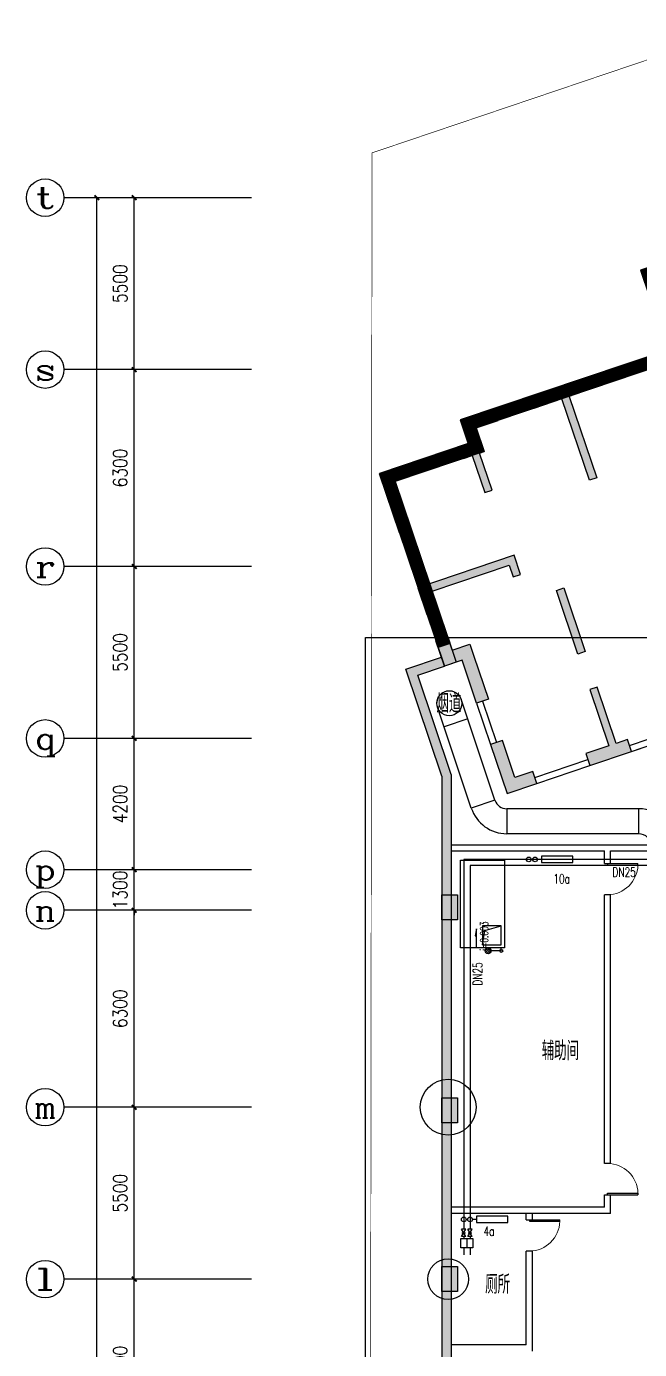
# Model space of a CAD drawing. Extents: x -1348811 to 123514, y -640545 to 749356.
# Drawn here: x -88142 to -68513, y 334108 to 376438 of the extents above; entities that cross this region are included whole.
import ezdxf
from ezdxf.enums import TextEntityAlignment as Align

# ---------------------------------------------------------------- set-up
doc = ezdxf.new("R2010")
doc.units = 0
doc.header["$LTSCALE"] = 10
doc.header["$MEASUREMENT"] = 0
doc.linetypes.add('DASH', pattern=[0.35, 0.25, -0.1])
doc.linetypes.add('DASHDOT', pattern=[25.4, 12.7, -6.35, 0, -6.35])
doc.layers.get('0').update_dxf_attribs({"linetype": 'CONTINUOUS'})
doc.layers.get('Defpoints').update_dxf_attribs({"linetype": 'CONTINUOUS'})
for name, color, linetype in [('AC-DAMPER', 6, 'CONTINUOUS'), ('AC-DUCT', 4, 'CONTINUOUS'), ('AC-EQUIP', 3, 'CONTINUOUS'), ('AC-heat-DIM', 6, 'CONTINUOUS'), ('ac-heat-gs', 9, 'CONTINUOUS'), ('ac-heat-hs', 80, 'DASH'), ('AC-heat-散热器', 51, 'CONTINUOUS'), ('AC-PIPE-COPPER', 4, 'CONTINUOUS'), ('AC-PIPE-DIM', 6, 'CONTINUOUS'), ('AC-PIPE-No.', 7, 'CONTINUOUS'), ('AC-TEXT', 3, 'CONTINUOUS'), ('AXIS', 3, 'CONTINUOUS'), ('AXIS_TEXT', 7, 'CONTINUOUS'), ('COLU', 1, 'CONTINUOUS'), ('COLU_HATCH', 252, 'CONTINUOUS'), ('dxsqt', 1, 'CONTINUOUS'), ('jlq', 1, 'CONTINUOUS'), ('PUB_HATCH', 9, 'CONTINUOUS'), ('Q-200填充', 9, 'CONTINUOUS'), ('TEXT', 7, 'CONTINUOUS'), ('wall', 8, 'CONTINUOUS'), ('WINDOW', 4, 'CONTINUOUS'), ('控制线', 5, 'CONTINUOUS'), ('防火分区', 6, 'CONTINUOUS')]:
    doc.layers.add(name, color=color, linetype=linetype)
doc.layers.add('ac-temp', color=1, linetype='CONTINUOUS', plot=False)
doc.layers.get('防火分区').off()
doc.styles.add('_TCH_AXIS', font='COMPLEX', dxfattribs={"bigfont": 'GBCBIG'})
doc.styles.add('COMPLEX', font='COMPLEX')
doc.styles.add('DIM_FONT', font='SIMPLEX', dxfattribs={"width": 0.8, "bigfont": 'HZTXT'})
doc.styles.add('FS2', font='tjromans.shx', dxfattribs={"width": 0.8, "bigfont": 'tjhztxt.shx'})
doc.styles.add('HZTXT', font='tjromans.shx', dxfattribs={"width": 0.7, "bigfont": 'tjhztxt.shx'})
doc.dimstyles.new('DIMN150', dxfattribs={"dimscale": 1.5, "dimtxt": 300, "dimasz": 100, "dimexe": 250, "dimexo": 300, "dimgap": 150, "dimtad": 1, "dimdec": 0, "dimzin": 0, "dimdsep": 46, "dimtxsty": 'DIM_FONT', "dimblk": 'ARCHTICK', "dimcen": 0.09, "dimclrt": 7, "dimazin": 2, "dimtfac": 1, "dimtdec": 0, "dimtix": 1, "dimtmove": 2, "dimatfit": 3, "dimfxl": 0, "dimtolj": 1, "dimtzin": 0, "dimarcsym": 0})

# ---------------------------------------------------------------- blocks, each defined once
blk = doc.blocks.new('_ArchTick')
at = {"color": 0, "linetype": 'ByBlock', "const_width": 0.4}
blk.add_lwpolyline([(-0.5, -0.5), (0.5, 0.5)], dxfattribs=at)
blk = doc.blocks.new('*D1627')
at = {"layer": 'AXIS', "color": 0, "lineweight": -2}
for p, q in [((-6752, 0), (-11627, 0)), ((-11252, -211333), (-11252, 0)), ((-6752, -211333), (-11627, -211333))]:
    blk.add_line(p, q, dxfattribs=at)
at = {"layer": 'Defpoints', "color": 0}
for p in [(-11252, 0), (-6302, 0), (-6302, -211333)]:
    blk.add_point(p, dxfattribs=at)
at = {"layer": 'AXIS', "color": 0, "lineweight": -2, "xscale": 150, "yscale": 150, "zscale": 150}
for p, rotation in [((-11252, 0), 90), ((-11252, -211333), 270)]:
    blk.add_blockref('_ArchTick', p, dxfattribs=dict(at, rotation=rotation))
at = {"layer": 'AXIS', "color": 7, "insert": (-11702, -105667), "char_height": 450, "attachment_point": 5, "rotation": 90, "style": 'DIM_FONT'}
blk.add_mtext('\\A1;211333', dxfattribs=at)
blk = doc.blocks.new('*D1657')
at = {"layer": 'AXIS', "color": 0, "lineweight": -2}
for p, q in [((-6752, -34600), (-10427, -34600)), ((-10052, -40100), (-10052, -34600)), ((-6752, -40100), (-10427, -40100))]:
    blk.add_line(p, q, dxfattribs=at)
at = {"layer": 'Defpoints', "color": 0}
for p in [(-10052, -34600), (-6302, -34600), (-6302, -40100)]:
    blk.add_point(p, dxfattribs=at)
at = {"layer": 'AXIS', "color": 0, "lineweight": -2, "xscale": 150, "yscale": 150, "zscale": 150}
for p, rotation in [((-10052, -34600), 90), ((-10052, -40100), 270)]:
    blk.add_blockref('_ArchTick', p, dxfattribs=dict(at, rotation=rotation))
at = {"layer": 'AXIS', "color": 7, "insert": (-10502, -37350), "char_height": 450, "attachment_point": 5, "rotation": 90, "style": 'DIM_FONT'}
blk.add_mtext('\\A1;5500', dxfattribs=at)
blk = doc.blocks.new('*D1658')
at = {"layer": 'AXIS', "color": 0, "lineweight": -2}
for p, q in [((-6752, -29100), (-10427, -29100)), ((-10052, -34600), (-10052, -29100)), ((-6752, -34600), (-10427, -34600))]:
    blk.add_line(p, q, dxfattribs=at)
at = {"layer": 'Defpoints', "color": 0}
for p in [(-10052, -29100), (-6302, -29100), (-6302, -34600)]:
    blk.add_point(p, dxfattribs=at)
at = {"layer": 'AXIS', "color": 0, "lineweight": -2, "xscale": 150, "yscale": 150, "zscale": 150}
for p, rotation in [((-10052, -29100), 90), ((-10052, -34600), 270)]:
    blk.add_blockref('_ArchTick', p, dxfattribs=dict(at, rotation=rotation))
at = {"layer": 'AXIS', "color": 7, "insert": (-10502, -31850), "char_height": 450, "attachment_point": 5, "rotation": 90, "style": 'DIM_FONT'}
blk.add_mtext('\\A1;5500', dxfattribs=at)
blk = doc.blocks.new('*D1659')
at = {"layer": 'AXIS', "color": 0, "lineweight": -2}
for p, q in [((-6752, -22800), (-10427, -22800)), ((-10052, -29100), (-10052, -22800)), ((-6752, -29100), (-10427, -29100))]:
    blk.add_line(p, q, dxfattribs=at)
at = {"layer": 'Defpoints', "color": 0}
for p in [(-10052, -22800), (-6302, -22800), (-6302, -29100)]:
    blk.add_point(p, dxfattribs=at)
at = {"layer": 'AXIS', "color": 0, "lineweight": -2, "xscale": 150, "yscale": 150, "zscale": 150}
for p, rotation in [((-10052, -22800), 90), ((-10052, -29100), 270)]:
    blk.add_blockref('_ArchTick', p, dxfattribs=dict(at, rotation=rotation))
at = {"layer": 'AXIS', "color": 7, "insert": (-10502, -25950), "char_height": 450, "attachment_point": 5, "rotation": 90, "style": 'DIM_FONT'}
blk.add_mtext('\\A1;6300', dxfattribs=at)
blk = doc.blocks.new('*D1660')
at = {"layer": 'AXIS', "color": 0, "lineweight": -2}
for p, q in [((-6752, -21500), (-10427, -21500)), ((-10052, -21500), (-10052, -21350)), ((-10052, -22800), (-10052, -21500)), ((-6752, -22800), (-10427, -22800)), ((-10052, -22800), (-10052, -22950))]:
    blk.add_line(p, q, dxfattribs=at)
at = {"layer": 'Defpoints', "color": 0}
for p in [(-10052, -21500), (-6302, -21500), (-6302, -22800)]:
    blk.add_point(p, dxfattribs=at)
at = {"layer": 'AXIS', "color": 0, "lineweight": -2, "xscale": 150, "yscale": 150, "zscale": 150}
for p, rotation in [((-10052, -21500), 270), ((-10052, -22800), 90)]:
    blk.add_blockref('_ArchTick', p, dxfattribs=dict(at, rotation=rotation))
at = {"layer": 'AXIS', "color": 7, "insert": (-10502, -22150), "char_height": 450, "attachment_point": 5, "rotation": 90, "style": 'DIM_FONT'}
blk.add_mtext('\\A1;1300', dxfattribs=at)
blk = doc.blocks.new('*D1661')
at = {"layer": 'AXIS', "color": 0, "lineweight": -2}
for p, q in [((-6752, -17300), (-10427, -17300)), ((-10052, -21500), (-10052, -17300)), ((-6752, -21500), (-10427, -21500))]:
    blk.add_line(p, q, dxfattribs=at)
at = {"layer": 'Defpoints', "color": 0}
for p in [(-10052, -17300), (-6302, -17300), (-6302, -21500)]:
    blk.add_point(p, dxfattribs=at)
at = {"layer": 'AXIS', "color": 0, "lineweight": -2, "xscale": 150, "yscale": 150, "zscale": 150}
for p, rotation in [((-10052, -17300), 90), ((-10052, -21500), 270)]:
    blk.add_blockref('_ArchTick', p, dxfattribs=dict(at, rotation=rotation))
at = {"layer": 'AXIS', "color": 7, "insert": (-10502, -19400), "char_height": 450, "attachment_point": 5, "rotation": 90, "style": 'DIM_FONT'}
blk.add_mtext('\\A1;4200', dxfattribs=at)
blk = doc.blocks.new('*D1662')
at = {"layer": 'AXIS', "color": 0, "lineweight": -2}
for p, q in [((-6752, -11800), (-10427, -11800)), ((-10052, -17300), (-10052, -11800)), ((-6752, -17300), (-10427, -17300))]:
    blk.add_line(p, q, dxfattribs=at)
at = {"layer": 'Defpoints', "color": 0}
for p in [(-10052, -11800), (-6302, -11800), (-6302, -17300)]:
    blk.add_point(p, dxfattribs=at)
at = {"layer": 'AXIS', "color": 0, "lineweight": -2, "xscale": 150, "yscale": 150, "zscale": 150}
for p, rotation in [((-10052, -11800), 90), ((-10052, -17300), 270)]:
    blk.add_blockref('_ArchTick', p, dxfattribs=dict(at, rotation=rotation))
at = {"layer": 'AXIS', "color": 7, "insert": (-10502, -14550), "char_height": 450, "attachment_point": 5, "rotation": 90, "style": 'DIM_FONT'}
blk.add_mtext('\\A1;5500', dxfattribs=at)
blk = doc.blocks.new('*D1663')
at = {"layer": 'AXIS', "color": 0, "lineweight": -2}
for p, q in [((-6752, -5500), (-10427, -5500)), ((-10052, -11800), (-10052, -5500)), ((-6752, -11800), (-10427, -11800))]:
    blk.add_line(p, q, dxfattribs=at)
at = {"layer": 'Defpoints', "color": 0}
for p in [(-10052, -5500), (-6302, -5500), (-6302, -11800)]:
    blk.add_point(p, dxfattribs=at)
at = {"layer": 'AXIS', "color": 0, "lineweight": -2, "xscale": 150, "yscale": 150, "zscale": 150}
for p, rotation in [((-10052, -5500), 90), ((-10052, -11800), 270)]:
    blk.add_blockref('_ArchTick', p, dxfattribs=dict(at, rotation=rotation))
at = {"layer": 'AXIS', "color": 7, "insert": (-10502, -8650), "char_height": 450, "attachment_point": 5, "rotation": 90, "style": 'DIM_FONT'}
blk.add_mtext('\\A1;6300', dxfattribs=at)
blk = doc.blocks.new('*D1664')
at = {"layer": 'AXIS', "color": 0, "lineweight": -2}
for p, q in [((-6752, 0), (-10427, 0)), ((-10052, -5500), (-10052, 0)), ((-6752, -5500), (-10427, -5500))]:
    blk.add_line(p, q, dxfattribs=at)
at = {"layer": 'Defpoints', "color": 0}
for p in [(-10052, 0), (-6302, 0), (-6302, -5500)]:
    blk.add_point(p, dxfattribs=at)
at = {"layer": 'AXIS', "color": 0, "lineweight": -2, "xscale": 150, "yscale": 150, "zscale": 150}
for p, rotation in [((-10052, 0), 90), ((-10052, -5500), 270)]:
    blk.add_blockref('_ArchTick', p, dxfattribs=dict(at, rotation=rotation))
at = {"layer": 'AXIS', "color": 7, "insert": (-10502, -2750), "char_height": 450, "attachment_point": 5, "rotation": 90, "style": 'DIM_FONT'}
blk.add_mtext('\\A1;5500', dxfattribs=at)
blk = doc.blocks.new('_AXISO')
blk.add_circle((0, 0), 0.5)
at = {"layer": 'AXIS_TEXT', "style": 'COMPLEX', "width": 1.041667}
blk.add_attdef('A', text='', height=0.56, dxfattribs=at).set_placement((-0.25, -0.28), (0.25, -0.28), align=Align.FIT)
blk = doc.blocks.new('zw')
at = {"layer": 'COLU_HATCH'}
for points in [[(0, 0), (500, 0), (500, -800), (0, -800)], [(0, -6500), (500, -6500), (500, -7300), (0, -7300)], [(0, -11900), (500, -11900), (500, -12700), (0, -12700)]]:
    blk.add_hatch(color=256, dxfattribs=at).paths.add_polyline_path(points)
at = {"layer": 'COLU'}
for points in [[(0, 0), (500, 0), (500, -800), (0, -800)], [(0, -6500), (500, -6500), (500, -7300), (0, -7300)], [(0, -11900), (500, -11900), (500, -12700), (0, -12700)]]:
    blk.add_lwpolyline(points, close=True, dxfattribs=at)
blk = doc.blocks.new('jlqq')
at = {"layer": 'PUB_HATCH'}
blk.add_hatch(color=256, dxfattribs=at).paths.add_polyline_path([(1455, -3373), (380, -189), (1234, 97), (1138, 382), (0, 0), (1155, -3422), (1155, -65271), (1455, -65271)])
at = {"layer": 'jlq'}
for p, q in [((0, 0), (1138, 382)), ((1155, -3422), (0, 0)), ((380, -189), (1234, 97)), ((1234, 97), (1138, 382)), ((1455, -3373), (380, -189)), ((1455, -3373), (1455, -65271)), ((1155, -3422), (1155, -65271))]:
    blk.add_line(p, q, dxfattribs=at)
blk = doc.blocks.new('$DorLib2D$00000001')
for p, q in [((0.45, 0.975), (0.5, 0.975)), ((0.45, 0), (0.45, 0.975)), ((0.5, 0), (0.5, 0.975)), ((0.5, 0), (0.45, 0))]:
    blk.add_line(p, q)
at = {"lineweight": 13}
blk.add_arc((0.475, 0), 0.975, 91.4693, 180, dxfattribs=at)
blk = doc.blocks.new('D-JG--1F')
at = {"layer": 'PUB_HATCH'}
h = blk.add_hatch(color=256, dxfattribs=at)
h.paths.add_polyline_path([(21450, -10000), (19050, -10000), (19050, -10400), (18800, -10400), (18800, -9750), (21450, -9750)])
h.paths.add_polyline_path([(30950, -400), (30950, 300), (28200, 300), (28200, -2700), (27300, -2700), (27300, -3100), (28350, -3100), (28350, -4150), (30700, -4150), (30700, -4675), (30950, -4675), (30950, -3425), (30700, -3425), (30700, -3950), (28600, -3950), (28600, -1800), (30700, -1800), (30700, -2325), (30950, -2325), (30950, -1600), (28600, -1600), (28600, -100), (30700, -100), (30700, -400)])
h.paths.add_polyline_path([(35600, -7600), (35600, -7400), (34450, -7400), (34450, -7600), (32900, -7600), (32900, -7400), (34250, -7400), (34250, -7200), (35600, -7200), (35600, -5650), (35850, -5650), (35850, -7350), (37600, -7350), (37600, -7600)])
h.paths.add_polyline_path([(24750, -3100), (25100, -3100), (25100, -2700), (23550, -2700), (23550, -3100), (24500, -3100), (24500, -5850), (24750, -5850)])
h.paths.add_polyline_path([(39100, -2700), (39100, -3100), (39450, -3100), (39450, -5850), (39700, -5850), (39700, -3100), (40650, -3100), (40650, -2700)])
h.paths.add_polyline_path([(37650, -8850), (37650, -10000), (37400, -10000), (37400, -9100), (34750, -9100), (34750, -9500), (34500, -9500), (34500, -9100), (32900, -9100), (32900, -8850)])
h.paths.add_polyline_path([(42750, -7350), (46000, -7350), (46000, -8250), (45600, -8250), (45600, -7600), (43000, -7600), (43000, -8000), (42750, -8000)])
h.paths.add_polyline_path([(19800, -14100), (19050, -14100), (19050, -12850), (18800, -12850), (18800, -14500), (19800, -14500)])
h.paths.add_polyline_path([(22625, -14100), (23000, -14100), (23000, -14500), (21600, -14500), (21600, -14100), (22375, -14100), (22375, -12200), (22625, -12200)])
h.paths.add_polyline_path([(26800, -14500), (26200, -14500), (26200, -14100), (26550, -14100), (26550, -11900), (26800, -11900)])
h.paths.add_polyline_path([(22625, -11000), (22375, -11000), (22375, -8850), (22625, -8850)])
h.paths.add_polyline_path([(29100, -17100), (29100, -17500), (28100, -17500), (28100, -15750), (28500, -15750), (28500, -17100)])
h.paths.add_polyline_path([(32300, -17100), (31900, -17100), (31900, -15750), (31650, -15750), (31650, -17100), (30900, -17100), (30900, -17500), (32300, -17500)])
h.paths.add_polyline_path([(35800, -17500), (35100, -17500), (35100, -17100), (35400, -17100), (35400, -13350), (34500, -13350), (34500, -13100), (35800, -13100)])
h.paths.add_polyline_path([(28100, -14500), (28500, -14500), (28500, -13350), (30750, -13350), (30750, -13100), (28100, -13100)])
h.paths.add_polyline_path([(26800, -10000), (26800, -9100), (30800, -9100), (30800, -8850), (26550, -8850), (26550, -10000)])
h.paths.add_polyline_path([(28350, -5650), (28350, -7350), (26600, -7350), (26600, -7600), (28600, -7600), (28600, -6500), (30950, -6500), (30950, -6500), (30950, -5775), (30700, -5775), (30700, -6300), (28600, -6300), (28600, -5650)])
h.paths.add_polyline_path([(33100, -1500), (32850, -1500), (32850, -6400), (33100, -6400)])
h.paths.add_polyline_path([(35600, -400), (35600, -4300), (35850, -4300), (35850, -3100), (36900, -3100), (36900, -2700), (36000, -2700), (36000, 0), (35000, 0), (35000, -400)])
h.paths.add_polyline_path([(38000, -14100), (37650, -14100), (37650, -12200), (37400, -12200), (37400, -14500), (38000, -14500)])
h.paths.add_polyline_path([(41575, -8850), (41575, -11000), (41825, -11000), (41825, -8850)])
h.paths.add_polyline_path([(42600, -14100), (42600, -14500), (41200, -14500), (41200, -14100), (41575, -14100), (41575, -12200), (41825, -12200), (41825, -14100)])
h.paths.add_polyline_path([(45000, -14100), (45000, -12850), (45400, -12850), (45400, -14500), (44400, -14500), (44400, -14100)])
h.paths.add_polyline_path([(45600, -9150), (45600, -9600), (45000, -9600), (45000, -10000), (45000, -10000), (45000, -11450), (45400, -11450), (45400, -10000), (46000, -10000), (46000, -9150)])
h.paths.add_polyline_path([(45600, -3900), (45600, -5500), (46000, -5500), (46000, -3500), (44900, -3500), (44900, -3900)])
h.paths.add_polyline_path([(34250, -1700), (34250, -5860), (34450, -5860), (34450, -1700)])
h.paths.add_polyline_path([(34250, -1700), (34250, -5860), (34450, -5860), (34450, -1700)])
h.paths.add_polyline_path([(14550, -7350), (21450, -7350), (21450, -8000), (21200, -8000), (21200, -7600), (18125, -7600), (18125, -10000), (17875, -10000), (17875, -7600), (14800, -7600), (14800, -8000), (14550, -8000)])
h.paths.add_polyline_path([(14550, -10000), (16950, -10000), (16950, -10400), (17200, -10400), (17200, -9750), (14550, -9750)])
h.paths.add_polyline_path([(5050, -400), (5050, 300), (7800, 300), (7800, -2700), (8700, -2700), (8700, -3100), (7650, -3100), (7650, -4150), (5300, -4150), (5300, -4675), (5050, -4675), (5050, -3425), (5300, -3425), (5300, -3950), (7400, -3950), (7400, -1800), (5300, -1800), (5300, -2325), (5050, -2325), (5050, -1600), (7400, -1600), (7400, -100), (5300, -100), (5300, -400)])
h.paths.add_polyline_path([(400, -7600), (400, -7400), (1550, -7400), (1550, -7600), (3100, -7600), (3100, -7400), (1750, -7400), (1750, -7200), (400, -7200), (400, -5650), (150, -5650), (150, -7350), (-1600, -7350), (-1600, -7600)])
h.paths.add_polyline_path([(11250, -3100), (10900, -3100), (10900, -2700), (12450, -2700), (12450, -3100), (11500, -3100), (11500, -5850), (11250, -5850)])
h.paths.add_polyline_path([(-3100, -2700), (-3100, -3100), (-3450, -3100), (-3450, -5850), (-3700, -5850), (-3700, -3100), (-4650, -3100), (-4650, -2700)])
h.paths.add_polyline_path([(-1650, -8850), (-1650, -10000), (-1400, -10000), (-1400, -9100), (1250, -9100), (1250, -9500), (1500, -9500), (1500, -9100), (3100, -9100), (3100, -8850)])
h.paths.add_polyline_path([(-6750, -7350), (-10000, -7350), (-10000, -8250), (-9600, -8250), (-9600, -7600), (-7000, -7600), (-7000, -8000), (-6750, -8000)])
h.paths.add_polyline_path([(16200, -14100), (16950, -14100), (16950, -12850), (17200, -12850), (17200, -14500), (16200, -14500)])
h.paths.add_polyline_path([(13375, -14100), (13000, -14100), (13000, -14500), (14400, -14500), (14400, -14100), (13625, -14100), (13625, -12200), (13375, -12200)])
h.paths.add_polyline_path([(9200, -14500), (9800, -14500), (9800, -14100), (9450, -14100), (9450, -11900), (9200, -11900)])
h.paths.add_polyline_path([(13375, -11000), (13625, -11000), (13625, -8850), (13375, -8850)])
h.paths.add_polyline_path([(6900, -17100), (6900, -17500), (7900, -17500), (7900, -15750), (7500, -15750), (7500, -17100)])
h.paths.add_polyline_path([(3700, -17100), (4100, -17100), (4100, -15750), (4350, -15750), (4350, -17100), (5100, -17100), (5100, -17500), (3700, -17500)])
h.paths.add_polyline_path([(200, -17500), (900, -17500), (900, -17100), (600, -17100), (600, -13350), (1500, -13350), (1500, -13100), (200, -13100)])
h.paths.add_polyline_path([(7900, -14500), (7500, -14500), (7500, -13350), (5250, -13350), (5250, -13100), (7900, -13100)])
h.paths.add_polyline_path([(9200, -10000), (9200, -9100), (5200, -9100), (5200, -8850), (9450, -8850), (9450, -10000)])
h.paths.add_polyline_path([(7650, -5650), (7650, -7350), (9400, -7350), (9400, -7600), (7400, -7600), (7400, -6500), (5050, -6500), (5050, -6500), (5050, -5775), (5300, -5775), (5300, -6300), (7400, -6300), (7400, -5650)])
h.paths.add_polyline_path([(2900, -1500), (3150, -1500), (3150, -6400), (2900, -6400)])
h.paths.add_polyline_path([(400, -400), (400, -4300), (150, -4300), (150, -3100), (-900, -3100), (-900, -2700), (0, -2700), (0, 0), (1000, 0), (1000, -400)])
h.paths.add_polyline_path([(-2000, -14100), (-1650, -14100), (-1650, -12200), (-1400, -12200), (-1400, -14500), (-2000, -14500)])
h.paths.add_polyline_path([(-5575, -8850), (-5575, -11000), (-5825, -11000), (-5825, -8850)])
h.paths.add_polyline_path([(-6600, -14100), (-6600, -14500), (-5200, -14500), (-5200, -14100), (-5575, -14100), (-5575, -12200), (-5825, -12200), (-5825, -14100)])
h.paths.add_polyline_path([(-9000, -14100), (-9000, -12850), (-9400, -12850), (-9400, -14500), (-8400, -14500), (-8400, -14100)])
h.paths.add_polyline_path([(-9600, -9150), (-9600, -9600), (-9000, -9600), (-9000, -10000), (-9000, -10000), (-9000, -11450), (-9400, -11450), (-9400, -10000), (-10000, -10000), (-10000, -9150)])
h.paths.add_polyline_path([(-9600, -3900), (-9600, -5500), (-10000, -5500), (-10000, -3500), (-8900, -3500), (-8900, -3900)])
h.paths.add_polyline_path([(1750, -1700), (1750, -5860), (1550, -5860), (1550, -1700)])
h.paths.add_polyline_path([(1750, -1700), (1750, -5860), (1550, -5860), (1550, -1700)])
edge = h.paths.add_edge_path(flags=17)
edge.add_line((17875, -5500), (18125, -5500))
edge.add_line((18125, -5500), (18125, -3900))
edge.add_line((18125, -3900), (19300, -3900))
edge.add_line((19300, -3900), (19300, -3500))
edge.add_line((19300, -3500), (16700, -3500))
edge.add_line((16700, -3500), (16700, -3900))
edge.add_line((16700, -3900), (17875, -3900))
edge.add_line((17875, -3900), (17875, -5500))
edge.add_line((17875, -5500), (18125, -5500))
h.paths.add_polyline_path([(17875, -5500), (18125, -5500), (18125, -3900), (19300, -3900), (19300, -3500), (16700, -3500), (16700, -3900), (17875, -3900)], flags=17)
edge = h.paths.add_edge_path()
edge.add_line((21600, -3100), (22350, -3100))
edge.add_line((22350, -3100), (22350, -2700))
edge.add_line((22350, -2700), (21200, -2700))
edge.add_line((21200, -2700), (21200, -3500))
edge.add_line((21200, -3500), (20900, -3500))
edge.add_line((20900, -3500), (20900, -3900))
edge.add_line((20900, -3900), (21200, -3900))
edge.add_line((21200, -3900), (21200, -5150))
edge.add_line((21200, -5150), (21450, -5150))
edge.add_line((21450, -5150), (21450, -3900))
edge.add_line((21450, -3900), (21600, -3900))
edge.add_line((21600, -3900), (21600, -3100))
edge.add_line((42600, -3100), (41850, -3100))
edge.add_line((41850, -3100), (41850, -2700))
edge.add_line((41850, -2700), (43000, -2700))
edge.add_line((43000, -2700), (43000, -3500))
edge.add_line((43000, -3500), (43300, -3500))
edge.add_line((43300, -3500), (43300, -3900))
edge.add_line((43300, -3900), (43000, -3900))
edge.add_line((43000, -3900), (43000, -5150))
edge.add_line((43000, -5150), (42750, -5150))
edge.add_line((42750, -5150), (42750, -3900))
edge.add_line((42750, -3900), (42600, -3900))
edge.add_line((42600, -3900), (42600, -3100))
edge.add_line((14400, -3100), (13650, -3100))
edge.add_line((13650, -3100), (13650, -2700))
edge.add_line((13650, -2700), (14800, -2700))
edge.add_line((14800, -2700), (14800, -3500))
edge.add_line((14800, -3500), (15100, -3500))
edge.add_line((15100, -3500), (15100, -3900))
edge.add_line((15100, -3900), (14800, -3900))
edge.add_line((14800, -3900), (14800, -5150))
edge.add_line((14800, -5150), (14550, -5150))
edge.add_line((14550, -5150), (14550, -3900))
edge.add_line((14550, -3900), (14400, -3900))
edge.add_line((14400, -3900), (14400, -3100))
edge.add_line((-6600, -3100), (-5850, -3100))
edge.add_line((-5850, -3100), (-5850, -2700))
edge.add_line((-5850, -2700), (-7000, -2700))
edge.add_line((-7000, -2700), (-7000, -3500))
edge.add_line((-7000, -3500), (-7300, -3500))
edge.add_line((-7300, -3500), (-7300, -3900))
edge.add_line((-7300, -3900), (-7000, -3900))
edge.add_line((-7000, -3900), (-7000, -5150))
edge.add_line((-7000, -5150), (-6750, -5150))
edge.add_line((-6750, -5150), (-6750, -3900))
edge.add_line((-6750, -3900), (-6600, -3900))
edge.add_line((-6600, -3900), (-6600, -3100))
blk.add_hatch(color=256, dxfattribs=at).paths.add_polyline_path([(-5850, -3100), (-5850, -2700), (-7000, -2700), (-7000, -3500), (-7300, -3500), (-7300, -3900), (-7000, -3900), (-7000, -5150), (-6750, -5150), (-6750, -3900), (-6600, -3900), (-6600, -3100)])
at = {"layer": 'dxsqt'}
for points in [[(-6600, -3100), (-5850, -3100), (-5850, -2700), (-7000, -2700), (-7000, -3500), (-7300, -3500), (-7300, -3900), (-7000, -3900), (-7000, -5150), (-6750, -5150), (-6750, -3900), (-6600, -3900), (-6600, -3100)], [(-3100, -2700), (-3100, -3100), (-3450, -3100), (-3450, -5850), (-3700, -5850), (-3700, -3100), (-4650, -3100), (-4650, -2700), (-3100, -2700)], [(-9600, -3900), (-9600, -5500), (-10000, -5500), (-10000, -3500), (-8900, -3500), (-8900, -3900), (-9600, -3900)], [(-6750, -7350), (-10000, -7350), (-10000, -8250), (-9600, -8250), (-9600, -7600), (-7000, -7600), (-7000, -8000), (-6750, -8000), (-6750, -7350)], [(-9600, -9150), (-9600, -9600), (-9000, -9600), (-9000, -10000), (-9000, -10000), (-9000, -11450), (-9400, -11450), (-9400, -10000), (-10000, -10000), (-10000, -9150), (-9600, -9150)], [(-6600, -14100), (-6600, -14500), (-5200, -14500), (-5200, -14100), (-5575, -14100), (-5575, -12200), (-5825, -12200), (-5825, -14100), (-6600, -14100)], [(-9000, -14100), (-9000, -12850), (-9400, -12850), (-9400, -14500), (-8400, -14500), (-8400, -14100), (-9000, -14100)]]:
    blk.add_lwpolyline(points, dxfattribs=at)
blk.add_lwpolyline([(-5575, -8850), (-5575, -11000), (-5825, -11000), (-5825, -8850)], close=True, dxfattribs=at)
blk = doc.blocks.new('zzzz')
at = {"layer": 'Q-200填充', "const_width": 400}
blk.add_lwpolyline([(9031, 11175), (9991, 8333), (3358, 6094), (3614, 5336), (-2829, 3161), (-3084, 3919), (-9717, 1681), (-10676, 4523), (-15082, 3036), (-14986, 2751), (-17592, 1872), (-16728, -686), (-23360, -2925), (-23105, -3683), (-25947, -4643), (-24128, -10031)], dxfattribs=at)
at = {"layer": 'wall'}
for p, q in [((-26200, -4517), (-24122, -10676)), ((-22900, -11794), (-22452, -13120)), ((-23089, -11858), (-22642, -13184)), ((-18198, -13215), (-15166, -12191)), ((-18134, -13404), (-15102, -12381)), ((-21230, -14238), (-19525, -13662)), ((-21166, -14427), (-19461, -13852))]:
    blk.add_line(p, q, dxfattribs=at)
for points in [[(8778, 11301), (9737, 8459), (3105, 6220), (3361, 5462), (-2703, 3415), (-2959, 4173), (-9591, 1934), (-10551, 4776), (-15336, 3161), (-15240, 2877), (-17845, 1997), (-16982, -561), (-23614, -2800), (-23358, -3557), (-26200, -4517)], [(9285, 11050), (10244, 8208), (3612, 5969), (3868, 5211), (-2954, 2908), (-3210, 3666), (-9842, 1427), (-10802, 4269), (-14829, 2910), (-14733, 2626), (-17338, 1746), (-16475, -812), (-23107, -3051), (-22851, -3809), (-25694, -4768), (-23743, -10548), (-24122, -10676)]]:
    blk.add_lwpolyline(points, dxfattribs=at)
at = {"layer": 'PUB_HATCH', "rotation": 18.65275007800746}
blk.add_blockref('D-JG--1F', (-17845, 1997), dxfattribs=at)
blk = doc.blocks.new('GV')
at = {"layer": 'AC-DAMPER'}
for p, q in [((476, 137), (0, -137)), ((476, -137), (0, 137)), ((0, 137), (0, -137)), ((238, -116), (238, 116)), ((476, 137), (476, -137))]:
    blk.add_line(p, q, dxfattribs=at)
blk = doc.blocks.new('b2')
at = {"layer": 'AC-DAMPER'}
for p, q in [((3066, -4990), (3352, -5155)), ((3066, -5155), (3352, -4990)), ((3066, -5155), (3066, -4990)), ((3352, -5155), (3352, -4990)), ((3066, -5190), (3352, -5355)), ((3066, -5355), (3352, -5190)), ((3066, -5355), (3066, -5190)), ((3352, -5355), (3352, -5190))]:
    blk.add_line(p, q, dxfattribs=at)
at = {"layer": 'ac-heat-gs'}
for p, q in [((17833, 15279), (8565, 15279)), ((8565, 15279), (8565, 13229)), ((10266, 15279), (10391, 15279)), ((10882, 15279), (11007, 15279)), ((12873, 15595), (13115, 15366)), ((13115, 15595), (12873, 15366)), ((12873, 15395), (13115, 15166)), ((13115, 15395), (12873, 15166)), ((13805, 15279), (13930, 15279)), ((17833, 15279), (17833, -600)), ((8565, 13229), (700, 13229)), ((700, 13229), (700, 1602)), ((17714, 5616), (17955, 5387)), ((17955, 5616), (17714, 5387)), ((17914, 5616), (18155, 5387)), ((18155, 5616), (17914, 5387)), ((7398, -600), (7398, -5072)), ((17833, -600), (7398, -600)), ((12340, -484), (12582, -713)), ((12582, -484), (12340, -713)), ((12351, -665), (12593, -894)), ((12593, -665), (12351, -894)), ((3066, -5072), (2400, -5072)), ((7398, -5072), (3352, -5072))]:
    blk.add_line(p, q, dxfattribs=at)
at = {"layer": 'ac-heat-hs', "ltscale": 2}
for p, q in [((18033, 15479), (8365, 15479)), ((8365, 15479), (8365, 13429)), ((18033, 15479), (18033, -800)), ((8365, 13429), (500, 13429)), ((500, 13429), (500, 1599)), ((500, 1599), (500, 1599)), ((500, 1599), (500, 1599)), ((7598, -800), (7598, -5272)), ((18033, -800), (7598, -800)), ((3066, -5272), (2000, -5272)), ((7598, -5272), (3352, -5272))]:
    blk.add_line(p, q, dxfattribs=at)
at = {"layer": 'AC-heat-散热器'}
for p, q in [((10191, 15071), (10191, 15204)), ((10807, 15071), (10807, 15204)), ((13730, 15071), (13730, 15204)), ((2990, 13429), (2857, 13429)), ((18033, 3735), (18033, 3602)), ((18033, 3119), (18033, 3252)), ((908, 1910), (775, 1910)), ((500, 1361), (500, 1298)), ((700, 1364), (700, 1301)), ((500, 1003), (500, 776)), ((700, 1005), (700, 779))]:
    blk.add_line(p, q, dxfattribs=at)
for points in [[(10091, 15071), (10091, 14071), (10291, 14071), (10291, 15071)], [(10707, 15071), (10707, 14071), (10907, 14071), (10907, 15071)], [(13630, 15071), (13630, 14071), (13830, 14071), (13830, 15071)], [(2990, 13329), (3990, 13329), (3990, 13529), (2990, 13529)], [(17933, 3735), (17933, 4735), (18133, 4735), (18133, 3735)], [(17933, 3119), (17933, 2119), (18133, 2119), (18133, 3119)], [(908, 1810), (1908, 1810), (1908, 2010), (908, 2010)], [(406, 1003), (406, 1298), (595, 1298), (595, 1003)], [(606, 1005), (606, 1301), (795, 1301), (795, 1005)]]:
    blk.add_lwpolyline(points, close=True, dxfattribs=at)
at = {"layer": 'AC-PIPE-COPPER', "color": 3}
for centre in [(10191, 15479), (10191, 15279), (10807, 15479), (10807, 15279), (13730, 15479), (13730, 15279), (2582, 13429), (2782, 13429), (18033, 3527), (18033, 3327), (500, 1910), (700, 1910)]:
    blk.add_circle(centre, 75, dxfattribs=at)
at = {"layer": 'AC-PIPE-DIM'}
for p, q in [((12654, 15030), (13240, 15030)), ((13019, 15078), (13019, 15030)), ((13240, 15030), (13019, 15078)), ((910, 11204), (863, 10982)), ((910, 10618), (910, 11204)), ((863, 10982), (910, 10982)), ((17685, 6426), (17685, 5840)), ((17638, 6062), (17685, 6062)), ((17685, 5840), (17638, 6062)), ((6191, -4826), (6413, -4778)), ((6777, -4826), (6191, -4826)), ((6413, -4778), (6413, -4826))]:
    blk.add_line(p, q, dxfattribs=at)
at = {"layer": 'ac-temp'}
blk.add_circle((0, 0), 652, dxfattribs=at)
at = {"layer": 'AC-heat-散热器', "xscale": 0.5, "yscale": 0.5, "zscale": 0.5, "rotation": 270}
for p in [(500, 1599), (700, 1602)]:
    blk.add_blockref('GV', p, dxfattribs=at)
at = {"layer": 'AC-heat-DIM', "style": 'HZTXT', "width": 0.7}
for s, height, p in [('DN32', 300, (11638, 14875)), ('i=0.003', 250, (12592, 14705)), ('DN25', 300, (5261, 12872)), ('DN32', 300, (12954, -423)), ('DN32/3.6', 300, (3623, -4911)), ('i=0.003', 250, (6042, -4665))]:
    blk.add_text(s, height=height, dxfattribs=at).set_placement(p)
for s, height, p in [('i=0.003', 250, (1277, 10510)), ('DN25', 300, (1092, 9390)), ('DN32', 300, (17699, 382))]:
    blk.add_text(s, height=height, rotation=90, dxfattribs=at).set_placement(p)
at = {"layer": 'AC-PIPE-No.', "style": 'HZTXT', "width": 0.7}
for s, p in [('6a', (9921, 14314)), ('6a', (11351, 14314)), ('8a', (14234, 14330)), ('14a', (17649, 3964)), ('14a', (17649, 2303))]:
    blk.add_text(s, height=300, rotation=90, dxfattribs=at).set_placement(p)
for s, p in [('10a', (3368, 12659)), ('4a', (1132, 1385))]:
    blk.add_text(s, height=300, dxfattribs=at).set_placement(p)
blk = doc.blocks.new('zzzzz')
at = {"layer": 'AXIS'}
for p, q in [((-6301.6, 0), (-12301.6, 0)), ((-6301.6, -5500), (-12301.6, -5500)), ((-6301.6, -11800), (-12301.6, -11800)), ((-6301.6, -17300), (-12301.6, -17300)), ((-6301.6, -21500), (-12301.6, -21500)), ((-6301.6, -22800), (-12301.6, -22800)), ((-6301.6, -29100), (-12301.6, -29100)), ((-6301.6, -34600), (-12301.6, -34600))]:
    blk.add_line(p, q, dxfattribs=at)
ref = blk.add_blockref('_AXISO', (-12901.6, 0), dxfattribs=dict(at, xscale=1200, yscale=1200, zscale=1200))
ref.add_attrib('A', 't', dxfattribs={"layer": 'AXIS_TEXT', "height": 678.8, "style": '_TCH_AXIS', "width": 1.909091}).set_placement((-13241, -339.4), (-12562.2, -339.4), align=Align.FIT)
ref = blk.add_blockref('_AXISO', (-12901.6, -5500), dxfattribs=dict(at, xscale=1200, yscale=1200, zscale=1200))
ref.add_attrib('A', 's', dxfattribs={"layer": 'AXIS_TEXT', "height": 678.8, "style": '_TCH_AXIS', "width": 1.909091}).set_placement((-13241, -5839.4), (-12562.2, -5839.4), align=Align.FIT)
ref = blk.add_blockref('_AXISO', (-12901.6, -11800), dxfattribs=dict(at, xscale=1200, yscale=1200, zscale=1200))
ref.add_attrib('A', 'r', dxfattribs={"layer": 'AXIS_TEXT', "height": 678.8, "style": '_TCH_AXIS', "width": 1.615385}).set_placement((-13241, -12139.4), (-12562.2, -12139.4), align=Align.FIT)
ref = blk.add_blockref('_AXISO', (-12901.6, -17300), dxfattribs=dict(at, xscale=1200, yscale=1200, zscale=1200))
ref.add_attrib('A', 'q', dxfattribs={"layer": 'AXIS_TEXT', "height": 678.8, "style": '_TCH_AXIS', "width": 1.3125}).set_placement((-13241, -17639.4), (-12562.2, -17639.4), align=Align.FIT)
ref = blk.add_blockref('_AXISO', (-12901.6, -21500), dxfattribs=dict(at, xscale=1200, yscale=1200, zscale=1200))
ref.add_attrib('A', 'p', dxfattribs={"layer": 'AXIS_TEXT', "height": 678.8, "style": '_TCH_AXIS', "width": 1.3125}).set_placement((-13241, -21839.4), (-12562.2, -21839.4), align=Align.FIT)
ref = blk.add_blockref('_AXISO', (-12901.6, -22800), dxfattribs=dict(at, xscale=1200, yscale=1200, zscale=1200))
ref.add_attrib('A', 'n', dxfattribs={"layer": 'AXIS_TEXT', "height": 678.8, "style": '_TCH_AXIS', "width": 1.166667}).set_placement((-13241, -23139.4), (-12562.2, -23139.4), align=Align.FIT)
ref = blk.add_blockref('_AXISO', (-12901.6, -29100), dxfattribs=dict(at, xscale=1200, yscale=1200, zscale=1200))
ref.add_attrib('A', 'm', dxfattribs={"layer": 'AXIS_TEXT', "height": 678.8, "style": '_TCH_AXIS', "width": 0.724138}).set_placement((-13241, -29439.4), (-12562.2, -29439.4), align=Align.FIT)
ref = blk.add_blockref('_AXISO', (-12901.6, -34600), dxfattribs=dict(at, xscale=1200, yscale=1200, zscale=1200))
ref.add_attrib('A', 'l', dxfattribs={"layer": 'AXIS_TEXT', "height": 678.8, "style": '_TCH_AXIS', "width": 3}).set_placement((-13241, -34939.4), (-12562.2, -34939.4), align=Align.FIT)
for p1, p2, distance, picture, middle in [((-6301.6, -211333.4), (-6301.6, 0), 4950, '*D1627', (-11701.6, -105666.7)), ((-6301.6, -5500), (-6301.6, 0), 3750, '*D1664', (-10501.6, -2750)), ((-6301.6, -11800), (-6301.6, -5500), 3750, '*D1663', (-10501.6, -8650)), ((-6301.6, -17300), (-6301.6, -11800), 3750, '*D1662', (-10501.6, -14550)), ((-6301.6, -21500), (-6301.6, -17300), 3750, '*D1661', (-10501.6, -19400)), ((-6301.6, -22800), (-6301.6, -21500), 3750, '*D1660', (-10501.6, -22150)), ((-6301.6, -29100), (-6301.6, -22800), 3750, '*D1659', (-10501.6, -25950)), ((-6301.6, -34600), (-6301.6, -29100), 3750, '*D1658', (-10501.6, -31850)), ((-6301.6, -40100), (-6301.6, -34600), 3750, '*D1657', (-10501.6, -37350))]:
    dim = blk.add_aligned_dim(p1=p1, p2=p2, distance=distance, dimstyle='DIMN150', dxfattribs=at)
    dim.commit()
    dim.dimension.update_dxf_attribs({"geometry": picture, "text_midpoint": middle})

msp = doc.modelspace()

# ---------------------------------------------------------------- linework, layer by layer
at = {"layer": 'AC-DUCT'}
for p, q in [((-73142, 351682.9), (-73900.4, 351428.5)), ((-72762.7, 351410.1), (-72762.7, 350610.1)), ((-68540.8, 350610.1), (-68540.8, 351410.1))]:
    msp.add_line(p, q, dxfattribs=at)
at = {"layer": 'AC-EQUIP'}
msp.add_lwpolyline([(-72840.8, 349760.1), (-72840.8, 346960.1), (-74240.8, 346960.1), (-74240.8, 349760.1)], close=True, dxfattribs=at)
at = {"layer": 'ac-heat-gs', "linetype": 'ByBlock'}
for p, q in [((-73142, 351682.9), (-74225.2, 354913)), ((-73900.4, 351428.5), (-74983.7, 354658.7)), ((-74014.2, 354283.8), (-74772.7, 354029.5)), ((-68540.8, 351410.1), (-72762.7, 351410.1)), ((-68540.8, 350610.1), (-72762.7, 350610.1))]:
    msp.add_line(p, q, dxfattribs=at)
at = {"layer": 'ac-heat-gs'}
msp.add_lwpolyline([(-77283.3, 356887.7), (-52481.9, 356887.7), (-52481.9, 328721.1), (-77283.3, 328721.1)], close=True, dxfattribs=at)
at = {"layer": 'ac-heat-gs', "linetype": 'ByBlock'}
msp.add_circle((-74604.4, 354785.9), 400, dxfattribs=at)
for centre, radius, start, end in [((-72762.7, 351810.1), 1200, 198.539, 270), ((-72762.7, 351810.1), 400, 198.539, 270), ((-68540.8, 350210.1), 1200, 0, 90), ((-68540.8, 350210.1), 400, 0, 90)]:
    msp.add_arc(centre, radius, start, end, dxfattribs=at)
at = {"layer": 'ac-temp'}
msp.add_circle((-74640.8, 341860.1), 893.8, dxfattribs=at)
at = {"layer": 'AC-TEXT'}
for p, q in [((-73465.9, 347516.6), (-72940.8, 347660.1)), ((-73540.8, 347060.1), (-73465.9, 347516.6)), ((-73339.3, 346775.5), (-73452.1, 346886.5)), ((-73298, 346799.6), (-73428.6, 346928.2)), ((-73273.9, 346843.6), (-73385.1, 346953)), ((-72987.7, 346860.1), (-73320, 346860.1)), ((-72940.8, 346860.1), (-72940.8, 346960.1))]:
    msp.add_line(p, q, dxfattribs=at)
msp.add_lwpolyline([(-72940.8, 347060.1), (-72940.8, 347660.1), (-73540.8, 347660.1), (-73540.8, 347060.1)], close=True, dxfattribs=at)
for centre, radius in [((-73363.3, 346863.9), 91.7), ((-72940.8, 346860.1), 46.9)]:
    msp.add_circle(centre, radius, dxfattribs=at)
at = {"layer": 'wall'}
for p, q in [((-73730.1, 354790.3), (-73282.3, 353463.8)), ((-68964.7, 353179.8), (-65743.3, 354267.2)), ((-71807.1, 352220.3), (-70101.7, 352796)), ((-74540.8, 350260.1), (-69440.8, 350260.1)), ((-69440.8, 350260.1), (-67945.2, 350260.1)), ((-74540.8, 350060.1), (-69640.8, 350060.1)), ((-69640.8, 349660.1), (-69640.8, 350060.1)), ((-69440.8, 350060.1), (-67945.2, 350060.1)), ((-69440.8, 349660.1), (-69440.8, 350060.1)), ((-69440.8, 349660.1), (-69440.8, 350060.1)), ((-69440.8, 348660.1), (-69640.8, 348660.1)), ((-69640.8, 340060.1), (-69640.8, 348660.1)), ((-69440.8, 340060.1), (-69440.8, 348660.1)), ((-69440.8, 340060.1), (-69640.8, 340060.1)), ((-69640.8, 338660.1), (-74540.8, 338660.1)), ((-69640.8, 338660.1), (-69640.8, 339060.1)), ((-69440.8, 338460.1), (-69440.8, 339060.1)), ((-69440.8, 338460.1), (-74540.8, 338460.1)), ((-72140.8, 338260.1), (-72140.8, 338460.1)), ((-71940.8, 338260.1), (-71940.8, 338460.1)), ((-71940.8, 337260.1), (-72140.8, 337260.1)), ((-72140.8, 334260.1), (-72140.8, 337260.1)), ((-71940.8, 334060.1), (-71940.8, 337260.1))]:
    msp.add_line(p, q, dxfattribs=at)
at = {"layer": 'wall', "linetype": 'ByBlock'}
for p, q in [((-69640.8, 349660.1), (-69440.8, 349660.1)), ((-69640.8, 339060.1), (-69440.8, 339060.1)), ((-72140.8, 338260.1), (-71940.8, 338260.1)), ((-72140.8, 334260.1), (-74540.8, 334260.1))]:
    msp.add_line(p, q, dxfattribs=at)
at = {"layer": '控制线', "color": 1, "linetype": 'DASHDOT', "ltscale": 0.1, "const_width": 20}
msp.add_lwpolyline([(-77078.8, 372393.9), (29313.2, 408307.8), (35388.1, 403830.8), (34740.9, 147999.2), (25565.6, 138857.3), (-77339.2, 138972.2)], close=True, dxfattribs=at)

# ---------------------------------------------------------------- block references
at = {"layer": 'ac-heat-gs'}
msp.add_blockref('b2', (-74640.8, 336360.1), dxfattribs=at)
at = {"layer": 'AXIS'}
msp.add_blockref('zzzzz', (-74640.8, 370960.1), dxfattribs=at)
at = {"layer": 'COLU'}
msp.add_blockref('zw', (-74840.8, 348660.1), dxfattribs=at)
at = {"layer": 'jlq'}
msp.add_blockref('jlqq', (-75996, 355874.9), dxfattribs=at)
at = {"layer": 'WINDOW', "linetype": 'ByBlock', "yscale": 1000, "zscale": -1000}
for p, xscale, rotation in [((-69540.8, 349160.1), -1000, 269.9999999999867), ((-69540.8, 339560.1), 1000, 270.0000000000134), ((-72040.8, 337760.1), -1000, 269.9999999999867)]:
    msp.add_blockref('$DorLib2D$00000001', p, dxfattribs=dict(at, xscale=xscale, rotation=rotation))
at = {"layer": '防火分区'}
msp.add_blockref('zzzz', (-50640.8, 366647.8), dxfattribs=at)

# ---------------------------------------------------------------- texts
at = {"layer": 'TEXT', "style": 'FS2', "width": 0.7}
msp.add_text('烟道', height=600, rotation=0.16112, dxfattribs=at).set_placement((-75017.1, 354477.2))
for s, p in [('辅助间', (-71046.7, 343185.2)), ('辅助间', (-71046.7, 343185.2)), ('厕所', (-73057.3, 335712.2))]:
    msp.add_text(s, height=600, rotation=0.16112, dxfattribs=at).set_placement(p, align=Align.BOTTOM_CENTER)

doc.saveas('drawing.dxf')
